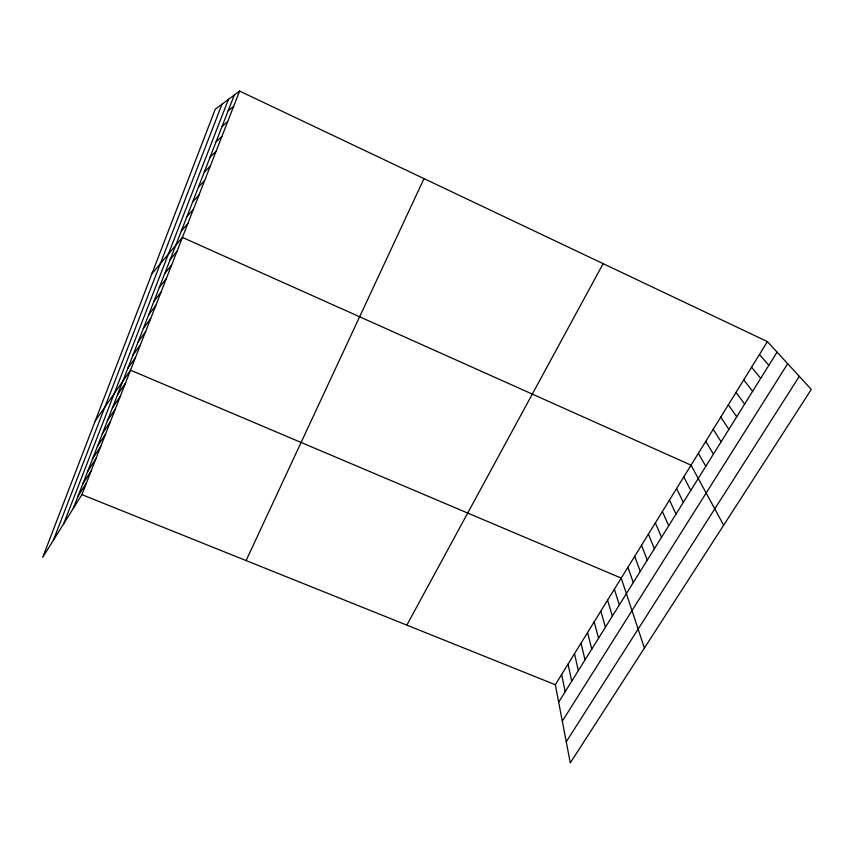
<?xml version="1.0" encoding="UTF-8"?>
<svg xmlns="http://www.w3.org/2000/svg" width="854" height="854" viewBox="0 0 854 854"><rect width="100%" height="100%" fill="white"/><g stroke="black" fill="none" stroke-linecap="round" stroke-linejoin="round"><path stroke-width="1.28" d="M53.354 540.304L221.965 104.252M63.708 523.726L228.424 99.427M73.209 508.514L234.295 95.05M239.611 91.09L215.251 109.248L42.7 557.352L81.888 494.637L239.611 91.09L767.404 341.621L811.3 389.413L570.291 762.91L555.313 684.737L767.404 341.621M246.08 560.566L424 178.614M406.846 625.117L603.148 263.651M558.655 702.148L777.065 352.136M77.96 496.345L86.542 482.713M562.295 721.16L787.687 363.708M82.742 484.047L91.25 470.661M566.245 741.795L799.301 376.358M87.578 471.643L96 458.513M92.456 459.11L100.793 446.247M97.388 446.461L105.64 433.864M102.363 433.693L110.518 421.364M107.39 420.798L115.45 408.756M112.461 407.785L120.425 396.021M117.585 394.633L125.453 383.158M95.242 420.905L130.523 370.177L621.232 578.094L644.407 648.069M127.822 368.352L135.498 357.463M132.936 355.211L140.515 344.632M138.102 341.942L145.575 331.672M143.323 328.555L150.688 318.595M148.596 315.03L155.855 305.39M153.912 301.377L161.064 292.057M159.282 287.584L166.327 278.596M164.715 273.654L171.633 265.007M170.192 259.584L176.992 251.289M151.937 273.664L182.414 237.433L691.035 465.163L723.658 525.231M181.315 231.028L187.88 223.449M186.973 216.532L193.399 209.315M192.673 201.886L198.971 195.054M198.438 187.09L204.608 180.642M204.255 172.145L210.297 166.092M210.137 157.051L216.041 151.393M216.083 141.785L221.848 136.544M222.093 126.371L227.708 121.546M228.157 110.796L233.622 106.398M81.888 494.637L555.313 684.737M759.452 354.495L768.846 365.309M751.563 367.241L760.7 378.365M743.749 379.881L752.63 391.292M736.009 392.402L744.645 404.091M728.345 404.807L736.724 416.773M720.744 417.104L728.889 429.338M713.218 429.274L721.118 441.785M705.756 441.347L713.432 454.114M698.369 453.314L705.799 466.337M683.776 476.906L690.769 490.431M676.581 488.552L683.349 502.323M669.451 500.092L676.005 514.097M662.373 511.535L668.714 525.765M655.37 522.872L661.498 537.326M648.421 534.102L654.356 548.791M641.535 545.247L647.268 560.149M634.714 556.296L640.233 571.411M627.946 567.237L633.273 582.567M614.378 589.185L619.331 604.92M607.589 600.17L612.339 616.108M600.853 611.069L605.422 627.199M594.181 621.861L598.558 638.194M587.563 632.568L591.758 649.093M580.998 643.179L585.022 659.886M574.496 653.705L578.339 670.593M568.049 664.134L571.721 681.204M561.654 674.479L565.156 691.719"/></g></svg>
